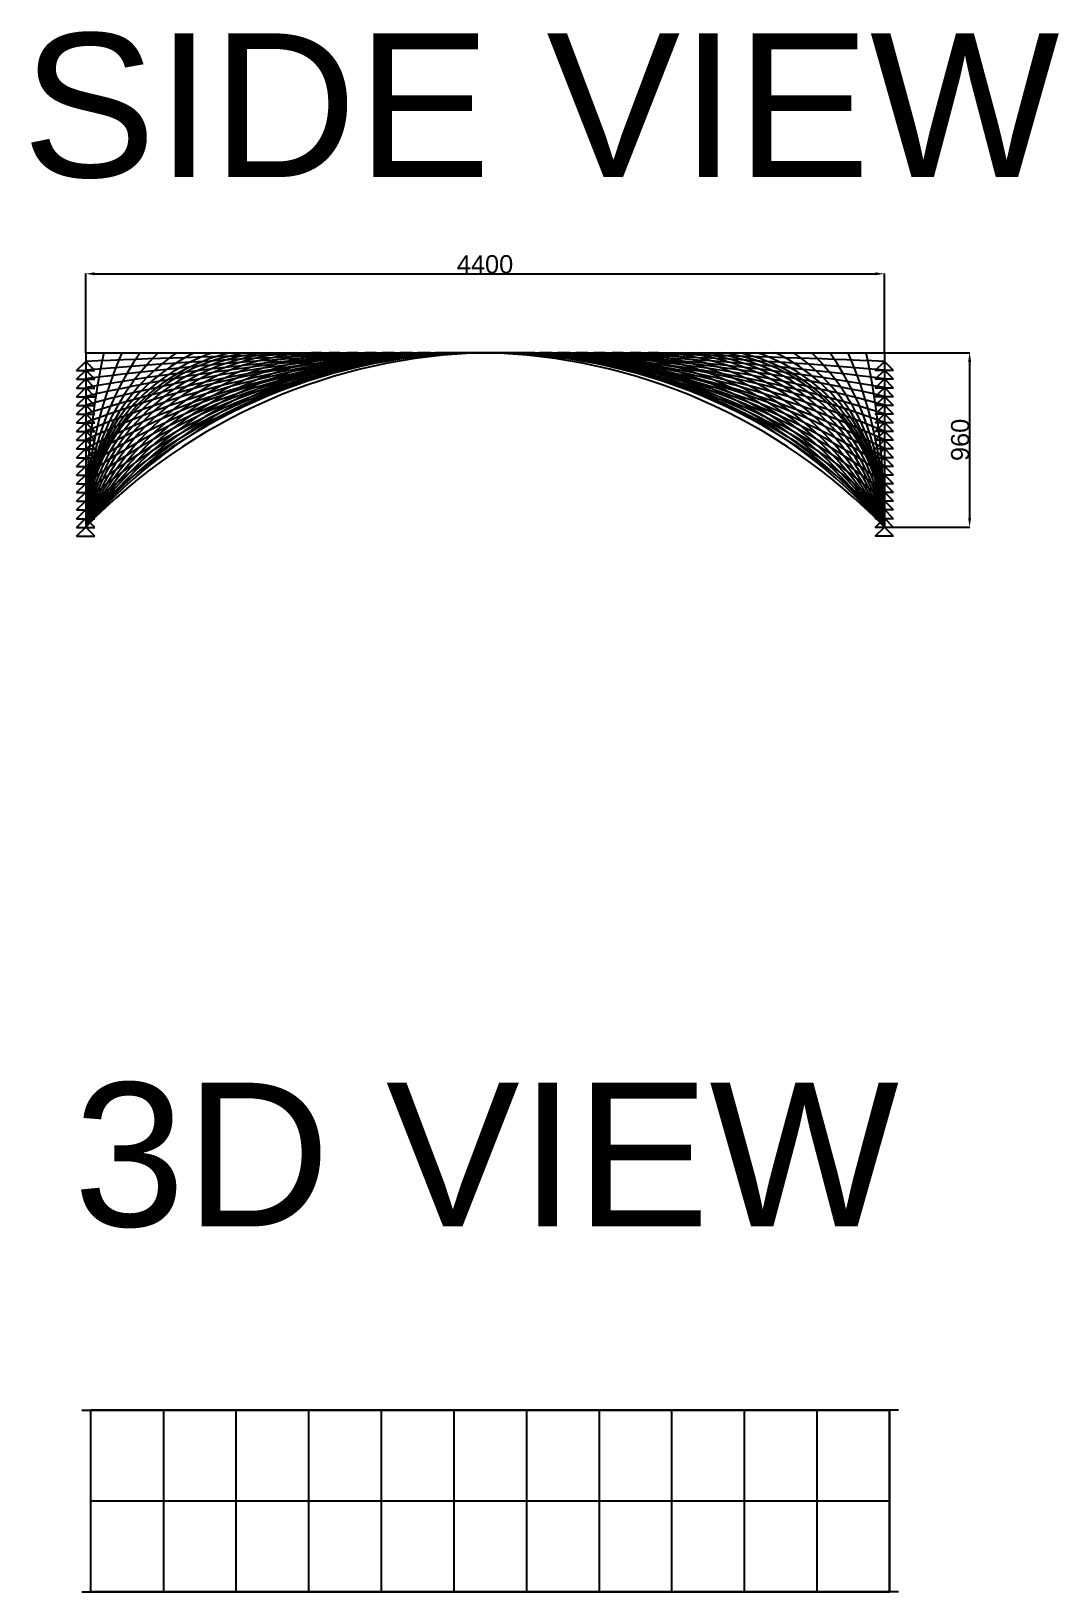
# Model space of a CAD drawing. Header units: metres. Extents: x 8981 to 24885, y 4920 to 21627.
# Drawn here: x 18880 to 24541, y 4920 to 13519 of the extents above; entities that cross this region are included whole.
import ezdxf

# ---------------------------------------------------------------- set-up
doc = ezdxf.new("R2010")
doc.units = ezdxf.units.M
doc.layers.add('deck', color=1, linetype='Continuous')
doc.layers.add('dimensions', color=46, linetype='Continuous')
doc.styles.get("Standard").update_dxf_attribs({"font": 'arial.ttf'})
doc.dimstyles.new('ISO-25', dxfattribs={"dimtxt": 100, "dimasz": 50, "dimexe": 1.25, "dimexo": 0.625, "dimtad": 1, "dimtxsty": 'Standard', "dimcen": 2.5, "dimadec": 0, "dimazin": 0, "dimtfac": 1, "dimtmove": 0, "dimatfit": 3, "dimfxl": 1, "dimarcsym": 0})

# ---------------------------------------------------------------- blocks, each defined once
blk = doc.blocks.new('*D7')
at = {"layer": 'Defpoints', "color": 0, "transparency": 16777216}
for p in [(23580.4, 12182.3), (19180.4, 11746.9), (23580.4, 11746.9)]:
    blk.add_point(p, dxfattribs=at)
at = {"layer": 'dimensions', "color": 0, "lineweight": -2, "transparency": 16777216}
for p, q in [((19180.4, 11747.5), (19180.4, 12183.6)), ((19230.4, 12182.3), (23530.4, 12182.3)), ((23580.4, 11747.5), (23580.4, 12183.6))]:
    blk.add_line(p, q, dxfattribs=at)
at = {"layer": 'dimensions', "color": 0, "transparency": 16777216}
for points in [[(19230.4, 12190.7), (19230.4, 12174), (19180.4, 12182.3)], [(23530.4, 12190.7), (23530.4, 12174), (23580.4, 12182.3)]]:
    blk.add_solid(points, dxfattribs=at)
at = {"layer": 'dimensions', "color": 0, "transparency": 16777216, "insert": (21380.4, 12234), "char_height": 100, "attachment_point": 5}
blk.add_mtext('4400', dxfattribs=at)
blk = doc.blocks.new('*D8')
at = {"layer": 'Defpoints', "color": 0, "transparency": 16777216}
for p in [(23580.4, 11746.9), (23580.4, 10786.9), (24050.1, 10786.9)]:
    blk.add_point(p, dxfattribs=at)
at = {"layer": 'dimensions', "color": 0, "lineweight": -2, "transparency": 16777216}
for p, q in [((23581, 11746.9), (24051.4, 11746.9)), ((24050.1, 11696.9), (24050.1, 10836.9)), ((23581, 10786.9), (24051.4, 10786.9))]:
    blk.add_line(p, q, dxfattribs=at)
at = {"layer": 'dimensions', "color": 0, "transparency": 16777216}
for points in [[(24041.8, 11696.9), (24058.5, 11696.9), (24050.1, 11746.9)], [(24041.8, 10836.9), (24058.5, 10836.9), (24050.1, 10786.9)]]:
    blk.add_solid(points, dxfattribs=at)
at = {"layer": 'dimensions', "color": 0, "transparency": 16777216, "insert": (23998.5, 11266.9), "char_height": 100, "attachment_point": 5, "rotation": 90}
blk.add_mtext('960', dxfattribs=at)

msp = doc.modelspace()

# ---------------------------------------------------------------- linework, layer by layer
for p, q in [((19130.381, 11648.898), (19180.381, 11698.898)), ((19180.381, 11746.898), (19180.381, 10786.898)), ((19230.381, 11648.898), (19180.381, 11698.898)), ((23530.381, 11648.898), (23580.381, 11698.898)), ((23580.381, 11746.898), (23580.381, 10786.898)), ((23580.381, 11746.898), (23580.381, 10786.898)), ((23630.381, 11648.898), (23580.381, 11698.898)), ((19130.381, 11600.898), (19180.381, 11650.898)), ((19130.381, 11648.898), (19230.381, 11648.898)), ((19230.381, 11600.898), (19180.381, 11650.898)), ((23530.381, 11600.898), (23580.381, 11650.898)), ((23630.381, 11648.898), (23530.381, 11648.898)), ((23630.381, 11600.898), (23580.381, 11650.898)), ((19130.381, 11552.898), (19180.381, 11602.898)), ((19130.381, 11600.898), (19230.381, 11600.898)), ((19130.381, 11504.898), (19180.381, 11554.898)), ((19130.381, 11552.898), (19230.381, 11552.898)), ((19230.381, 11552.898), (19180.381, 11602.898)), ((19230.381, 11504.898), (19180.381, 11554.898)), ((23530.381, 11552.898), (23580.381, 11602.898)), ((23630.381, 11600.898), (23530.381, 11600.898)), ((23530.381, 11504.898), (23580.381, 11554.898)), ((23630.381, 11552.898), (23530.381, 11552.898)), ((23630.381, 11552.898), (23580.381, 11602.898)), ((23630.381, 11504.898), (23580.381, 11554.898)), ((19130.381, 11456.898), (19180.381, 11506.898)), ((19130.381, 11456.898), (19180.381, 11506.898)), ((19130.381, 11504.898), (19230.381, 11504.898)), ((19130.381, 11408.898), (19180.381, 11458.898)), ((19130.381, 11456.898), (19230.381, 11456.898)), ((19130.381, 11456.898), (19230.381, 11456.898)), ((19230.381, 11456.898), (19180.381, 11506.898)), ((19230.381, 11456.898), (19180.381, 11506.898)), ((19230.381, 11408.898), (19180.381, 11458.898)), ((23530.381, 11456.898), (23580.381, 11506.898)), ((23530.381, 11456.898), (23580.381, 11506.898)), ((23630.381, 11504.898), (23530.381, 11504.898)), ((23530.381, 11408.898), (23580.381, 11458.898)), ((23630.381, 11456.898), (23530.381, 11456.898)), ((23630.381, 11456.898), (23530.381, 11456.898)), ((23630.381, 11456.898), (23580.381, 11506.898)), ((23630.381, 11456.898), (23580.381, 11506.898)), ((23630.381, 11408.898), (23580.381, 11458.898)), ((19130.381, 11360.898), (19180.381, 11410.898)), ((19130.381, 11408.898), (19230.381, 11408.898)), ((19130.381, 11312.898), (19180.381, 11362.898)), ((19130.381, 11360.898), (19230.381, 11360.898)), ((19230.381, 11360.898), (19180.381, 11410.898)), ((19230.381, 11312.898), (19180.381, 11362.898)), ((23530.381, 11360.898), (23580.381, 11410.898)), ((23630.381, 11408.898), (23530.381, 11408.898)), ((23530.381, 11312.898), (23580.381, 11362.898)), ((23630.381, 11360.898), (23530.381, 11360.898)), ((23630.381, 11360.898), (23580.381, 11410.898)), ((23630.381, 11312.898), (23580.381, 11362.898)), ((19130.381, 11264.898), (19180.381, 11314.898)), ((19130.381, 11312.898), (19230.381, 11312.898)), ((19130.381, 11216.898), (19180.381, 11266.898)), ((19130.381, 11216.898), (19180.381, 11266.898)), ((19130.381, 11264.898), (19230.381, 11264.898)), ((19230.381, 11264.898), (19180.381, 11314.898)), ((19230.381, 11216.898), (19180.381, 11266.898)), ((19230.381, 11216.898), (19180.381, 11266.898)), ((23530.381, 11264.898), (23580.381, 11314.898)), ((23630.381, 11312.898), (23530.381, 11312.898)), ((23530.381, 11216.898), (23580.381, 11266.898)), ((23530.381, 11216.898), (23580.381, 11266.898)), ((23630.381, 11264.898), (23530.381, 11264.898)), ((23630.381, 11264.898), (23580.381, 11314.898)), ((23630.381, 11216.898), (23580.381, 11266.898)), ((23630.381, 11216.898), (23580.381, 11266.898)), ((19130.381, 11168.898), (19180.381, 11218.898)), ((19130.381, 11216.898), (19230.381, 11216.898)), ((19130.381, 11216.898), (19230.381, 11216.898)), ((19230.381, 11168.898), (19180.381, 11218.898)), ((23530.381, 11168.898), (23580.381, 11218.898)), ((23630.381, 11216.898), (23530.381, 11216.898)), ((23630.381, 11216.898), (23530.381, 11216.898)), ((23630.381, 11168.898), (23580.381, 11218.898)), ((19130.381, 11120.898), (19180.381, 11170.898)), ((19130.381, 11168.898), (19230.381, 11168.898)), ((19130.381, 11072.898), (19180.381, 11122.898)), ((19130.381, 11120.898), (19230.381, 11120.898)), ((19230.381, 11120.898), (19180.381, 11170.898)), ((19230.381, 11072.898), (19180.381, 11122.898)), ((23530.381, 11120.898), (23580.381, 11170.898)), ((23630.381, 11168.898), (23530.381, 11168.898)), ((23530.381, 11072.898), (23580.381, 11122.898)), ((23630.381, 11120.898), (23530.381, 11120.898)), ((23630.381, 11120.898), (23580.381, 11170.898)), ((23630.381, 11072.898), (23580.381, 11122.898)), ((19130.381, 11024.898), (19180.381, 11074.898)), ((19130.381, 11072.898), (19230.381, 11072.898)), ((19130.381, 10976.898), (19180.381, 11026.898)), ((19130.381, 10976.898), (19180.381, 11026.898)), ((19130.381, 11024.898), (19230.381, 11024.898)), ((19230.381, 11024.898), (19180.381, 11074.898)), ((19230.381, 10976.898), (19180.381, 11026.898)), ((19230.381, 10976.898), (19180.381, 11026.898)), ((23530.381, 11024.898), (23580.381, 11074.898)), ((23630.381, 11072.898), (23530.381, 11072.898)), ((23530.381, 10976.898), (23580.381, 11026.898)), ((23530.381, 10976.898), (23580.381, 11026.898)), ((23630.381, 11024.898), (23530.381, 11024.898)), ((23630.381, 11024.898), (23580.381, 11074.898)), ((23630.381, 10976.898), (23580.381, 11026.898)), ((23630.381, 10976.898), (23580.381, 11026.898)), ((19130.381, 10928.898), (19180.381, 10978.898)), ((19130.381, 10976.898), (19230.381, 10976.898)), ((19130.381, 10976.898), (19230.381, 10976.898)), ((19130.381, 10880.898), (19180.381, 10930.898)), ((19130.381, 10928.898), (19230.381, 10928.898)), ((19230.381, 10928.898), (19180.381, 10978.898)), ((19230.381, 10880.898), (19180.381, 10930.898)), ((23530.381, 10928.898), (23580.381, 10978.898)), ((23630.381, 10976.898), (23530.381, 10976.898)), ((23630.381, 10976.898), (23530.381, 10976.898)), ((23530.381, 10880.898), (23580.381, 10930.898)), ((23630.381, 10928.898), (23530.381, 10928.898)), ((23630.381, 10928.898), (23580.381, 10978.898)), ((23630.381, 10880.898), (23580.381, 10930.898)), ((19130.381, 10832.898), (19180.381, 10882.898)), ((19130.381, 10880.898), (19230.381, 10880.898)), ((19130.381, 10784.898), (19180.381, 10834.898)), ((19230.381, 10832.898), (19180.381, 10882.898)), ((19230.381, 10784.898), (19180.381, 10834.898)), ((23530.381, 10832.898), (23580.381, 10882.898)), ((23630.381, 10880.898), (23530.381, 10880.898)), ((23530.381, 10784.898), (23580.381, 10834.898)), ((23630.381, 10832.898), (23580.381, 10882.898)), ((23630.381, 10784.898), (23580.381, 10834.898)), ((19130.381, 10832.898), (19230.381, 10832.898)), ((19130.381, 10736.898), (19180.381, 10786.898)), ((19130.381, 10784.898), (19230.381, 10784.898)), ((19230.381, 10736.898), (19180.381, 10786.898)), ((23630.381, 10832.898), (23530.381, 10832.898)), ((23530.381, 10736.898), (23580.381, 10786.898)), ((23630.381, 10784.898), (23530.381, 10784.898)), ((23630.381, 10736.898), (23580.381, 10786.898)), ((19130.381, 10736.898), (19230.381, 10736.898)), ((23630.381, 10736.898), (23530.381, 10736.898)), ((23608.462, 4920.455, 1010), (23608.462, 5920.455, 1010))]:
    msp.add_line(p, q)
at = {"extrusion": (0, -1, -2.22045e-16)}
for p, q in [((19158.462, 5920.455), (19258.462, 5920.455)), ((19158.462, 5920.455), (19208.462, 5920.455, 50)), ((19158.462, 5920.455, 48), (19258.462, 5920.455, 48)), ((19158.462, 5920.455, 48), (19208.462, 5920.455, 98)), ((19158.462, 5920.455, 96), (19258.462, 5920.455, 96)), ((19158.462, 5920.455, 96), (19208.462, 5920.455, 146)), ((19158.462, 5920.455, 144), (19258.462, 5920.455, 144)), ((19158.462, 5920.455, 144), (19208.462, 5920.455, 194)), ((19158.462, 5920.455, 192), (19258.462, 5920.455, 192)), ((19158.462, 5920.455, 192), (19208.462, 5920.455, 242)), ((19158.462, 5920.455, 240), (19258.462, 5920.455, 240)), ((19158.462, 5920.455, 240), (19208.462, 5920.455, 290)), ((19158.462, 5920.455, 240), (19258.462, 5920.455, 240)), ((19158.462, 5920.455, 240), (19208.462, 5920.455, 290)), ((19158.462, 5920.455, 288), (19258.462, 5920.455, 288)), ((19158.462, 5920.455, 288), (19208.462, 5920.455, 338)), ((19158.462, 5920.455, 336), (19258.462, 5920.455, 336)), ((19158.462, 5920.455, 336), (19208.462, 5920.455, 386)), ((19158.462, 5920.455, 384), (19258.462, 5920.455, 384)), ((19158.462, 5920.455, 384), (19208.462, 5920.455, 434)), ((19158.462, 5920.455, 432), (19258.462, 5920.455, 432)), ((19158.462, 5920.455, 432), (19208.462, 5920.455, 482)), ((19158.462, 5920.455, 480), (19258.462, 5920.455, 480)), ((19158.462, 5920.455, 480), (19208.462, 5920.455, 530)), ((19158.462, 5920.455, 480), (19258.462, 5920.455, 480)), ((19158.462, 5920.455, 480), (19208.462, 5920.455, 530)), ((19158.462, 5920.455, 528), (19258.462, 5920.455, 528)), ((19158.462, 5920.455, 528), (19208.462, 5920.455, 578)), ((19158.462, 5920.455, 576), (19258.462, 5920.455, 576)), ((19158.462, 5920.455, 576), (19208.462, 5920.455, 626)), ((19158.462, 5920.455, 624), (19258.462, 5920.455, 624)), ((19158.462, 5920.455, 624), (19208.462, 5920.455, 674)), ((19158.462, 5920.455, 672), (19258.462, 5920.455, 672)), ((19158.462, 5920.455, 672), (19208.462, 5920.455, 722)), ((19158.462, 5920.455, 720), (19258.462, 5920.455, 720)), ((19158.462, 5920.455, 720), (19208.462, 5920.455, 770)), ((19158.462, 5920.455, 720), (19258.462, 5920.455, 720)), ((19158.462, 5920.455, 720), (19208.462, 5920.455, 770)), ((19158.462, 5920.455, 768), (19258.462, 5920.455, 768)), ((19158.462, 5920.455, 768), (19208.462, 5920.455, 818)), ((19158.462, 5920.455, 816), (19258.462, 5920.455, 816)), ((19158.462, 5920.455, 816), (19208.462, 5920.455, 866)), ((19158.462, 5920.455, 864), (19258.462, 5920.455, 864)), ((19158.462, 5920.455, 864), (19208.462, 5920.455, 914)), ((19158.462, 5920.455, 912), (19258.462, 5920.455, 912)), ((19158.462, 5920.455, 912), (19208.462, 5920.455, 962)), ((19208.462, 5920.455, 1010), (19208.462, 5920.455, 50)), ((19258.462, 5920.455), (19208.462, 5920.455, 50)), ((19258.462, 5920.455, 48), (19208.462, 5920.455, 98)), ((19258.462, 5920.455, 96), (19208.462, 5920.455, 146)), ((19258.462, 5920.455, 144), (19208.462, 5920.455, 194)), ((19258.462, 5920.455, 192), (19208.462, 5920.455, 242)), ((19258.462, 5920.455, 240), (19208.462, 5920.455, 290)), ((19258.462, 5920.455, 240), (19208.462, 5920.455, 290)), ((19258.462, 5920.455, 288), (19208.462, 5920.455, 338)), ((19258.462, 5920.455, 336), (19208.462, 5920.455, 386)), ((19258.462, 5920.455, 384), (19208.462, 5920.455, 434)), ((19258.462, 5920.455, 432), (19208.462, 5920.455, 482)), ((19258.462, 5920.455, 480), (19208.462, 5920.455, 530)), ((19258.462, 5920.455, 480), (19208.462, 5920.455, 530)), ((19258.462, 5920.455, 528), (19208.462, 5920.455, 578)), ((19258.462, 5920.455, 576), (19208.462, 5920.455, 626)), ((19258.462, 5920.455, 624), (19208.462, 5920.455, 674)), ((19258.462, 5920.455, 672), (19208.462, 5920.455, 722)), ((19258.462, 5920.455, 720), (19208.462, 5920.455, 770)), ((19258.462, 5920.455, 720), (19208.462, 5920.455, 770)), ((19258.462, 5920.455, 768), (19208.462, 5920.455, 818)), ((19258.462, 5920.455, 816), (19208.462, 5920.455, 866)), ((19258.462, 5920.455, 864), (19208.462, 5920.455, 914)), ((19258.462, 5920.455, 912), (19208.462, 5920.455, 962)), ((23658.462, 5920.455), (23558.462, 5920.455)), ((23558.462, 5920.455), (23608.462, 5920.455, 50)), ((23658.462, 5920.455, 48), (23558.462, 5920.455, 48)), ((23558.462, 5920.455, 48), (23608.462, 5920.455, 98)), ((23658.462, 5920.455, 96), (23558.462, 5920.455, 96)), ((23558.462, 5920.455, 96), (23608.462, 5920.455, 146)), ((23658.462, 5920.455, 144), (23558.462, 5920.455, 144)), ((23558.462, 5920.455, 144), (23608.462, 5920.455, 194)), ((23658.462, 5920.455, 192), (23558.462, 5920.455, 192)), ((23558.462, 5920.455, 192), (23608.462, 5920.455, 242)), ((23658.462, 5920.455, 240), (23558.462, 5920.455, 240)), ((23558.462, 5920.455, 240), (23608.462, 5920.455, 290)), ((23658.462, 5920.455, 240), (23558.462, 5920.455, 240)), ((23558.462, 5920.455, 240), (23608.462, 5920.455, 290)), ((23658.462, 5920.455, 288), (23558.462, 5920.455, 288)), ((23558.462, 5920.455, 288), (23608.462, 5920.455, 338)), ((23658.462, 5920.455, 336), (23558.462, 5920.455, 336)), ((23558.462, 5920.455, 336), (23608.462, 5920.455, 386)), ((23658.462, 5920.455, 384), (23558.462, 5920.455, 384)), ((23558.462, 5920.455, 384), (23608.462, 5920.455, 434)), ((23658.462, 5920.455, 432), (23558.462, 5920.455, 432)), ((23558.462, 5920.455, 432), (23608.462, 5920.455, 482)), ((23658.462, 5920.455, 480), (23558.462, 5920.455, 480)), ((23558.462, 5920.455, 480), (23608.462, 5920.455, 530)), ((23658.462, 5920.455, 480), (23558.462, 5920.455, 480)), ((23558.462, 5920.455, 480), (23608.462, 5920.455, 530)), ((23658.462, 5920.455, 528), (23558.462, 5920.455, 528)), ((23558.462, 5920.455, 528), (23608.462, 5920.455, 578)), ((23658.462, 5920.455, 576), (23558.462, 5920.455, 576)), ((23558.462, 5920.455, 576), (23608.462, 5920.455, 626)), ((23658.462, 5920.455, 624), (23558.462, 5920.455, 624)), ((23558.462, 5920.455, 624), (23608.462, 5920.455, 674)), ((23658.462, 5920.455, 672), (23558.462, 5920.455, 672)), ((23558.462, 5920.455, 672), (23608.462, 5920.455, 722)), ((23658.462, 5920.455, 720), (23558.462, 5920.455, 720)), ((23558.462, 5920.455, 720), (23608.462, 5920.455, 770)), ((23658.462, 5920.455, 720), (23558.462, 5920.455, 720)), ((23558.462, 5920.455, 720), (23608.462, 5920.455, 770)), ((23658.462, 5920.455, 768), (23558.462, 5920.455, 768)), ((23558.462, 5920.455, 768), (23608.462, 5920.455, 818)), ((23658.462, 5920.455, 816), (23558.462, 5920.455, 816)), ((23558.462, 5920.455, 816), (23608.462, 5920.455, 866)), ((23658.462, 5920.455, 864), (23558.462, 5920.455, 864)), ((23558.462, 5920.455, 864), (23608.462, 5920.455, 914)), ((23658.462, 5920.455, 912), (23558.462, 5920.455, 912)), ((23558.462, 5920.455, 912), (23608.462, 5920.455, 962)), ((23608.462, 5920.455, 1010), (23608.462, 5920.455, 50)), ((23608.462, 5920.455, 1010), (23608.462, 5920.455, 50)), ((23658.462, 5920.455), (23608.462, 5920.455, 50)), ((23658.462, 5920.455, 48), (23608.462, 5920.455, 98)), ((23658.462, 5920.455, 96), (23608.462, 5920.455, 146)), ((23658.462, 5920.455, 144), (23608.462, 5920.455, 194)), ((23658.462, 5920.455, 192), (23608.462, 5920.455, 242)), ((23658.462, 5920.455, 240), (23608.462, 5920.455, 290)), ((23658.462, 5920.455, 240), (23608.462, 5920.455, 290)), ((23658.462, 5920.455, 288), (23608.462, 5920.455, 338)), ((23658.462, 5920.455, 336), (23608.462, 5920.455, 386)), ((23658.462, 5920.455, 384), (23608.462, 5920.455, 434)), ((23658.462, 5920.455, 432), (23608.462, 5920.455, 482)), ((23658.462, 5920.455, 480), (23608.462, 5920.455, 530)), ((23658.462, 5920.455, 480), (23608.462, 5920.455, 530)), ((23658.462, 5920.455, 528), (23608.462, 5920.455, 578)), ((23658.462, 5920.455, 576), (23608.462, 5920.455, 626)), ((23658.462, 5920.455, 624), (23608.462, 5920.455, 674)), ((23658.462, 5920.455, 672), (23608.462, 5920.455, 722)), ((23658.462, 5920.455, 720), (23608.462, 5920.455, 770)), ((23658.462, 5920.455, 720), (23608.462, 5920.455, 770)), ((23658.462, 5920.455, 768), (23608.462, 5920.455, 818)), ((23658.462, 5920.455, 816), (23608.462, 5920.455, 866)), ((23658.462, 5920.455, 864), (23608.462, 5920.455, 914)), ((23658.462, 5920.455, 912), (23608.462, 5920.455, 962)), ((19158.462, 4920.455), (19258.462, 4920.455)), ((19158.462, 4920.455), (19208.462, 4920.455, 50)), ((19158.462, 4920.455, 48), (19258.462, 4920.455, 48)), ((19158.462, 4920.455, 48), (19208.462, 4920.455, 98)), ((19158.462, 4920.455, 96), (19258.462, 4920.455, 96)), ((19158.462, 4920.455, 96), (19208.462, 4920.455, 146)), ((19158.462, 4920.455, 144), (19258.462, 4920.455, 144)), ((19158.462, 4920.455, 144), (19208.462, 4920.455, 194)), ((19158.462, 4920.455, 192), (19258.462, 4920.455, 192)), ((19158.462, 4920.455, 192), (19208.462, 4920.455, 242)), ((19158.462, 4920.455, 240), (19258.462, 4920.455, 240)), ((19158.462, 4920.455, 240), (19208.462, 4920.455, 290)), ((19158.462, 4920.455, 240), (19258.462, 4920.455, 240)), ((19158.462, 4920.455, 240), (19208.462, 4920.455, 290)), ((19158.462, 4920.455, 288), (19258.462, 4920.455, 288)), ((19158.462, 4920.455, 288), (19208.462, 4920.455, 338)), ((19158.462, 4920.455, 336), (19258.462, 4920.455, 336)), ((19158.462, 4920.455, 336), (19208.462, 4920.455, 386)), ((19158.462, 4920.455, 384), (19258.462, 4920.455, 384)), ((19158.462, 4920.455, 384), (19208.462, 4920.455, 434)), ((19158.462, 4920.455, 432), (19258.462, 4920.455, 432)), ((19158.462, 4920.455, 432), (19208.462, 4920.455, 482)), ((19158.462, 4920.455, 480), (19258.462, 4920.455, 480)), ((19158.462, 4920.455, 480), (19208.462, 4920.455, 530)), ((19158.462, 4920.455, 480), (19258.462, 4920.455, 480)), ((19158.462, 4920.455, 480), (19208.462, 4920.455, 530)), ((19158.462, 4920.455, 528), (19258.462, 4920.455, 528)), ((19158.462, 4920.455, 528), (19208.462, 4920.455, 578)), ((19158.462, 4920.455, 576), (19258.462, 4920.455, 576)), ((19158.462, 4920.455, 576), (19208.462, 4920.455, 626)), ((19158.462, 4920.455, 624), (19258.462, 4920.455, 624)), ((19158.462, 4920.455, 624), (19208.462, 4920.455, 674)), ((19158.462, 4920.455, 672), (19258.462, 4920.455, 672)), ((19158.462, 4920.455, 672), (19208.462, 4920.455, 722)), ((19158.462, 4920.455, 720), (19258.462, 4920.455, 720)), ((19158.462, 4920.455, 720), (19208.462, 4920.455, 770)), ((19158.462, 4920.455, 720), (19258.462, 4920.455, 720)), ((19158.462, 4920.455, 720), (19208.462, 4920.455, 770)), ((19158.462, 4920.455, 768), (19258.462, 4920.455, 768)), ((19158.462, 4920.455, 768), (19208.462, 4920.455, 818)), ((19158.462, 4920.455, 816), (19258.462, 4920.455, 816)), ((19158.462, 4920.455, 816), (19208.462, 4920.455, 866)), ((19158.462, 4920.455, 864), (19258.462, 4920.455, 864)), ((19158.462, 4920.455, 864), (19208.462, 4920.455, 914)), ((19158.462, 4920.455, 912), (19258.462, 4920.455, 912)), ((19158.462, 4920.455, 912), (19208.462, 4920.455, 962)), ((19208.462, 4920.455, 1010), (19208.462, 4920.455, 50)), ((19258.462, 4920.455), (19208.462, 4920.455, 50)), ((19258.462, 4920.455, 48), (19208.462, 4920.455, 98)), ((19258.462, 4920.455, 96), (19208.462, 4920.455, 146)), ((19258.462, 4920.455, 144), (19208.462, 4920.455, 194)), ((19258.462, 4920.455, 192), (19208.462, 4920.455, 242)), ((19258.462, 4920.455, 240), (19208.462, 4920.455, 290)), ((19258.462, 4920.455, 240), (19208.462, 4920.455, 290)), ((19258.462, 4920.455, 288), (19208.462, 4920.455, 338)), ((19258.462, 4920.455, 336), (19208.462, 4920.455, 386)), ((19258.462, 4920.455, 384), (19208.462, 4920.455, 434)), ((19258.462, 4920.455, 432), (19208.462, 4920.455, 482)), ((19258.462, 4920.455, 480), (19208.462, 4920.455, 530)), ((19258.462, 4920.455, 480), (19208.462, 4920.455, 530)), ((19258.462, 4920.455, 528), (19208.462, 4920.455, 578)), ((19258.462, 4920.455, 576), (19208.462, 4920.455, 626)), ((19258.462, 4920.455, 624), (19208.462, 4920.455, 674)), ((19258.462, 4920.455, 672), (19208.462, 4920.455, 722)), ((19258.462, 4920.455, 720), (19208.462, 4920.455, 770)), ((19258.462, 4920.455, 720), (19208.462, 4920.455, 770)), ((19258.462, 4920.455, 768), (19208.462, 4920.455, 818)), ((19258.462, 4920.455, 816), (19208.462, 4920.455, 866)), ((19258.462, 4920.455, 864), (19208.462, 4920.455, 914)), ((19258.462, 4920.455, 912), (19208.462, 4920.455, 962)), ((23658.462, 4920.455), (23558.462, 4920.455)), ((23558.462, 4920.455), (23608.462, 4920.455, 50)), ((23658.462, 4920.455, 48), (23558.462, 4920.455, 48)), ((23558.462, 4920.455, 48), (23608.462, 4920.455, 98)), ((23658.462, 4920.455, 96), (23558.462, 4920.455, 96)), ((23558.462, 4920.455, 96), (23608.462, 4920.455, 146)), ((23658.462, 4920.455, 144), (23558.462, 4920.455, 144)), ((23558.462, 4920.455, 144), (23608.462, 4920.455, 194)), ((23658.462, 4920.455, 192), (23558.462, 4920.455, 192)), ((23558.462, 4920.455, 192), (23608.462, 4920.455, 242)), ((23658.462, 4920.455, 240), (23558.462, 4920.455, 240)), ((23558.462, 4920.455, 240), (23608.462, 4920.455, 290)), ((23658.462, 4920.455, 240), (23558.462, 4920.455, 240)), ((23558.462, 4920.455, 240), (23608.462, 4920.455, 290)), ((23658.462, 4920.455, 288), (23558.462, 4920.455, 288)), ((23558.462, 4920.455, 288), (23608.462, 4920.455, 338)), ((23658.462, 4920.455, 336), (23558.462, 4920.455, 336)), ((23558.462, 4920.455, 336), (23608.462, 4920.455, 386)), ((23658.462, 4920.455, 384), (23558.462, 4920.455, 384)), ((23558.462, 4920.455, 384), (23608.462, 4920.455, 434)), ((23658.462, 4920.455, 432), (23558.462, 4920.455, 432)), ((23558.462, 4920.455, 432), (23608.462, 4920.455, 482)), ((23658.462, 4920.455, 480), (23558.462, 4920.455, 480)), ((23558.462, 4920.455, 480), (23608.462, 4920.455, 530)), ((23658.462, 4920.455, 480), (23558.462, 4920.455, 480)), ((23558.462, 4920.455, 480), (23608.462, 4920.455, 530)), ((23658.462, 4920.455, 528), (23558.462, 4920.455, 528)), ((23558.462, 4920.455, 528), (23608.462, 4920.455, 578)), ((23658.462, 4920.455, 576), (23558.462, 4920.455, 576)), ((23558.462, 4920.455, 576), (23608.462, 4920.455, 626)), ((23658.462, 4920.455, 624), (23558.462, 4920.455, 624)), ((23558.462, 4920.455, 624), (23608.462, 4920.455, 674)), ((23658.462, 4920.455, 672), (23558.462, 4920.455, 672)), ((23558.462, 4920.455, 672), (23608.462, 4920.455, 722)), ((23658.462, 4920.455, 720), (23558.462, 4920.455, 720)), ((23558.462, 4920.455, 720), (23608.462, 4920.455, 770)), ((23658.462, 4920.455, 720), (23558.462, 4920.455, 720)), ((23558.462, 4920.455, 720), (23608.462, 4920.455, 770)), ((23658.462, 4920.455, 768), (23558.462, 4920.455, 768)), ((23558.462, 4920.455, 768), (23608.462, 4920.455, 818)), ((23658.462, 4920.455, 816), (23558.462, 4920.455, 816)), ((23558.462, 4920.455, 816), (23608.462, 4920.455, 866)), ((23658.462, 4920.455, 864), (23558.462, 4920.455, 864)), ((23558.462, 4920.455, 864), (23608.462, 4920.455, 914)), ((23658.462, 4920.455, 912), (23558.462, 4920.455, 912)), ((23558.462, 4920.455, 912), (23608.462, 4920.455, 962)), ((23608.462, 4920.455, 1010), (23608.462, 4920.455, 50)), ((23608.462, 4920.455, 1010), (23608.462, 4920.455, 50)), ((23658.462, 4920.455), (23608.462, 4920.455, 50)), ((23658.462, 4920.455, 48), (23608.462, 4920.455, 98)), ((23658.462, 4920.455, 96), (23608.462, 4920.455, 146)), ((23658.462, 4920.455, 144), (23608.462, 4920.455, 194)), ((23658.462, 4920.455, 192), (23608.462, 4920.455, 242)), ((23658.462, 4920.455, 240), (23608.462, 4920.455, 290)), ((23658.462, 4920.455, 240), (23608.462, 4920.455, 290)), ((23658.462, 4920.455, 288), (23608.462, 4920.455, 338)), ((23658.462, 4920.455, 336), (23608.462, 4920.455, 386)), ((23658.462, 4920.455, 384), (23608.462, 4920.455, 434)), ((23658.462, 4920.455, 432), (23608.462, 4920.455, 482)), ((23658.462, 4920.455, 480), (23608.462, 4920.455, 530)), ((23658.462, 4920.455, 480), (23608.462, 4920.455, 530)), ((23658.462, 4920.455, 528), (23608.462, 4920.455, 578)), ((23658.462, 4920.455, 576), (23608.462, 4920.455, 626)), ((23658.462, 4920.455, 624), (23608.462, 4920.455, 674)), ((23658.462, 4920.455, 672), (23608.462, 4920.455, 722)), ((23658.462, 4920.455, 720), (23608.462, 4920.455, 770)), ((23658.462, 4920.455, 720), (23608.462, 4920.455, 770)), ((23658.462, 4920.455, 768), (23608.462, 4920.455, 818)), ((23658.462, 4920.455, 816), (23608.462, 4920.455, 866)), ((23658.462, 4920.455, 864), (23608.462, 4920.455, 914)), ((23658.462, 4920.455, 912), (23608.462, 4920.455, 962))]:
    msp.add_line(p, q, dxfattribs=at)
at = {"color": 3}
msp.add_line((23608.462, 5420.455, 1010), (19208.462, 5420.455, 1010), dxfattribs=at)
at = {"color": 3, "elevation": 1010}
for points in [[(19608.462, 5920.455), (19608.462, 4920.455)], [(20008.462, 5920.455), (20008.462, 4920.455)], [(20408.462, 5920.455), (20408.462, 4920.455)], [(20808.462, 5920.455), (20808.462, 4920.455)], [(21208.462, 5920.455), (21208.462, 4920.455)], [(21608.462, 5920.455), (21608.462, 4920.455)], [(22008.462, 5920.455), (22008.462, 4920.455)], [(22408.462, 5920.455), (22408.462, 4920.455)], [(22808.462, 5920.455), (22808.462, 4920.455)], [(23208.462, 5920.455), (23208.462, 4920.455)]]:
    msp.add_lwpolyline(points, dxfattribs=at)
for centre, radius, start, end in [((20240.816, 10791.626), 1060.445, 115.7337665, 180.2554671), ((20342.94, 10791.607), 1162.568, 124.7439187, 180.232076), ((20521.177, 10791.566), 1340.805, 134.5607879, 180.1994822), ((20851.744, 10791.472), 1671.369, 145.1351496, 180.1568012), ((21562.077, 10791.545), 2381.701, 156.3516393, 180.1117828), ((23792.523, 10791.675), 4612.144, 168.0469315, 180.0593423), ((21315.225, 5626.104), 6121.141, 89.3901095, 110.4118383), ((21336.729, 7424.234), 4322.884, 89.4214292, 119.9220724), ((21335.877, 3540), 8207.016, 89.6928815, 105.2268096), ((21344.412, 6112.221), 5634.792, 89.634259, 112.5846574), ((21335.098, 1958.659), 9788.344, 89.7349366, 102.7167215), ((21355.001, 8103.338), 3643.648, 89.6008941, 126.6428264), ((21355.078, 7892.544), 3854.437, 89.623874, 124.3471858), ((21355, 7646.178), 4100.799, 89.6453761, 122.0251536), ((21354.07, 6585.824), 5161.141, 89.707909, 114.9081226), ((21365.057, 4476.855), 7270.059, 89.8792279, 107.4878258), ((20576.001, 10252.453), 1494.452, 89.8320619, 159.0459163), ((21366.745, -4922.324), 16669.228, 89.9531288, 97.5367256), ((21375.004, 8387.709), 3359.194, 89.9082874, 130.7922628), ((21374.993, 8650.388), 3096.515, 89.9002971, 135.1321615), ((20776.352, 9940.28), 1806.622, 89.8722144, 152.0552987), ((20476.94, 10391.35), 1355.553, 89.8545456, 163.0343343), ((21374.976, 8227.34), 3519.562, 89.9120077, 128.575253), ((21375.218, 6921.079), 4825.822, 89.9386952, 117.0527713), ((20877.116, 9767.472), 1979.429, 89.9054839, 149.0018615), ((21374.881, -38441.67), 50188.568, 89.9937208, 92.5060621), ((21078.108, 9391.188), 2355.711, 89.9447182, 143.666858), ((20979.153, 9581.701), 2165.197, 89.9674961, 146.1774777), ((20678.531, 10097.914), 1648.985, 89.9357087, 155.3027774), ((21445.112, 8597.723), 3149.841, 91.177547, 135.9718654), ((21377.281, -13438.402), 25185.3, 89.9929484, 95.0042403), ((21379.869, -947.398), 12694.296, 89.9976876, 99.9777555), ((21379.987, 8514.975), 3231.923, 89.993016, 132.8895641), ((20207.568, 10773.116), 1027.279, 108.5721265, 179.2313056), ((20199.36, 10751.082), 1019.609, 102.4019208, 177.986937), ((21279.985, 8970.889), 2776.009, 89.9918318, 139.1425108), ((21179.384, 9185.642), 2561.257, 89.9777, 141.3043117), ((20388.342, 10506.947), 1239.977, 90.367855, 166.951758), ((20318.364, 10593.167), 1154.356, 91.8856242, 170.3385567), ((20252.174, 10671.281), 1078.011, 93.8185826, 173.8431387), ((20199.659, 10733.2), 1020.692, 96.7109322, 176.9842883), ((21445.537, 5626.104), 6121.141, 69.5881617, 90.6098905), ((21424.033, 7424.234), 4322.884, 60.0779276, 90.5785708), ((21416.35, 6112.221), 5634.792, 67.4153426, 90.365741), ((21425.664, 1958.659), 9788.344, 77.2832785, 90.2650634), ((21405.761, 8103.338), 3643.648, 53.3571736, 90.3991059), ((21405.684, 7892.544), 3854.437, 55.6528142, 90.376126), ((21405.762, 7646.178), 4100.799, 57.9748464, 90.3546239), ((21406.692, 6585.824), 5161.141, 65.0918774, 90.292091), ((21395.705, 4476.855), 7270.059, 72.5121742, 90.1207721), ((21394.017, -4922.324), 16669.228, 82.4632744, 90.0468712), ((21385.758, 8387.709), 3359.194, 49.2077372, 90.0917126), ((21385.769, 8650.388), 3096.515, 44.8678385, 90.0997029), ((21385.786, 8227.34), 3519.562, 51.424747, 90.0879923), ((21385.545, 6921.079), 4825.822, 62.9472287, 90.0613048), ((21385.881, -38441.67), 50188.568, 87.4939379, 90.0062792), ((21315.65, 8597.723), 3149.841, 44.0281346, 88.822453), ((21383.481, -13438.402), 25185.3, 84.9957597, 90.0070516), ((21380.893, -947.398), 12694.296, 80.0222445, 90.0023124), ((21380.775, 8514.975), 3231.923, 47.1104359, 90.006984), ((21424.885, 3540), 8207.016, 74.7731904, 90.3071185), ((21480.777, 8970.889), 2776.009, 40.8574892, 90.0081682), ((21581.378, 9185.642), 2561.257, 38.6956883, 90.0223), ((21682.654, 9391.188), 2355.711, 36.333142, 90.0552818), ((21781.609, 9581.701), 2165.197, 33.8225223, 90.0325039), ((21883.646, 9767.472), 1979.429, 30.9981385, 90.0945161), ((21984.41, 9940.28), 1806.622, 27.9447013, 90.1277856), ((22082.231, 10097.914), 1648.985, 24.6972226, 90.0642913), ((22184.761, 10252.453), 1494.452, 20.9540837, 90.1679381), ((22283.822, 10391.35), 1355.553, 16.9656657, 90.1454544), ((22372.42, 10506.947), 1239.977, 13.048242, 89.632145), ((22442.398, 10593.167), 1154.356, 9.6614433, 88.1143758), ((22508.588, 10671.281), 1078.011, 6.1568613, 86.1814174), ((22561.103, 10733.2), 1020.692, 3.0157117, 83.2890678), ((22561.402, 10751.082), 1019.609, 2.013063, 77.5980792), ((22553.195, 10773.116), 1027.279, 0.7686944, 71.4278735), ((22519.946, 10791.626), 1060.445, 359.7445329, 64.2662335), ((22417.822, 10791.607), 1162.568, 359.767924, 55.2560813), ((22239.585, 10791.566), 1340.805, 359.8005178, 45.4392121), ((21909.018, 10791.472), 1671.369, 359.8431988, 34.8648504), ((21198.685, 10791.545), 2381.701, 359.8882172, 23.6483607), ((18968.239, 10791.675), 4612.144, 359.9406577, 11.9530685)]:
    msp.add_arc(centre, radius, start, end)
at = {"extrusion": (0, -1, -2.22045e-16)}
for centre, radius, start, end in [((20268.897, 54.728, -5920.455), 1060.445, 115.7337665, 180.2554671), ((20371.021, 54.709, -5920.455), 1162.568, 124.7439187, 180.2320761), ((20549.258, 54.668, -5920.455), 1340.805, 134.5607879, 180.1994822), ((20879.825, 54.574, -5920.455), 1671.369, 145.1351496, 180.1568012), ((21590.158, 54.647, -5920.455), 2381.701, 156.3516393, 180.1117828), ((23820.604, 54.777, -5920.455), 4612.144, 168.0469315, 180.0593423), ((21473.193, -2139.176, -5920.455), 3149.841, 91.177547, 135.9718654), ((21402.962, -49178.568, -5920.455), 50188.568, 89.9937208, 92.5060621), ((21405.362, -24175.3, -5920.455), 25185.3, 89.9929484, 95.0042403), ((21394.826, -15659.222, -5920.455), 16669.228, 89.9531288, 97.5367256), ((21407.95, -11684.296, -5920.455), 12694.296, 89.9976876, 99.9777555), ((21363.179, -8778.24, -5920.455), 9788.344, 89.7349366, 102.7167215), ((21363.958, -7196.898, -5920.455), 8207.016, 89.6928815, 105.2268096), ((21393.138, -6260.043, -5920.455), 7270.059, 89.8792279, 107.4878258), ((21343.306, -5110.795, -5920.455), 6121.141, 89.3901095, 110.4118383), ((21372.493, -4624.677, -5920.455), 5634.792, 89.634259, 112.5846574), ((21382.151, -4151.074, -5920.455), 5161.141, 89.707909, 114.9081226), ((21403.298, -3815.819, -5920.455), 4825.822, 89.9386952, 117.0527713), ((21364.81, -3312.664, -5920.455), 4322.884, 89.4214292, 119.9220724), ((21383.081, -3090.72, -5920.455), 4100.799, 89.6453761, 122.0251536), ((21383.159, -2844.354, -5920.455), 3854.437, 89.623874, 124.3471858), ((21383.082, -2633.56, -5920.455), 3643.648, 89.6008941, 126.6428264), ((21403.057, -2509.558, -5920.455), 3519.562, 89.9120077, 128.575253), ((21403.085, -2349.189, -5920.455), 3359.194, 89.9082874, 130.7922628), ((21408.068, -2221.923, -5920.455), 3231.923, 89.993016, 132.8895641), ((21403.074, -2086.51, -5920.455), 3096.515, 89.9002971, 135.1321615), ((20235.648, 36.218, -5920.455), 1027.279, 108.5721265, 179.2313056), ((20227.441, 14.184, -5920.455), 1019.609, 102.4019208, 177.986937), ((21308.066, -1766.009, -5920.455), 2776.009, 89.9918318, 139.1425108), ((21207.465, -1551.257, -5920.455), 2561.257, 89.9777, 141.3043117), ((21106.189, -1345.71, -5920.455), 2355.711, 89.9447182, 143.666858), ((21007.234, -1155.197, -5920.455), 2165.197, 89.9674961, 146.1774777), ((20905.197, -969.426, -5920.455), 1979.429, 89.9054839, 149.0018615), ((20804.433, -796.618, -5920.455), 1806.622, 89.8722144, 152.0552987), ((20706.612, -638.984, -5920.455), 1648.985, 89.9357087, 155.3027774), ((20604.082, -484.445, -5920.455), 1494.452, 89.8320619, 159.0459163), ((20505.021, -345.548, -5920.455), 1355.553, 89.8545456, 163.0343343), ((20416.423, -229.951, -5920.455), 1239.977, 90.367855, 166.951758), ((20346.445, -143.731, -5920.455), 1154.356, 91.8856242, 170.3385567), ((20280.255, -65.618, -5920.455), 1078.011, 93.8185826, 173.8431387), ((20227.74, -3.698, -5920.455), 1020.692, 96.7109322, 176.9842883), ((21343.731, -2139.176, -5920.455), 3149.841, 44.0281346, 88.822453), ((21413.962, -49178.568, -5920.455), 50188.568, 87.4939379, 90.0062792), ((21411.562, -24175.3, -5920.455), 25185.3, 84.9957597, 90.0070516), ((21422.098, -15659.222, -5920.455), 16669.228, 82.4632744, 90.0468712), ((21408.974, -11684.296, -5920.455), 12694.296, 80.0222445, 90.0023124), ((21453.745, -8778.24, -5920.455), 9788.344, 77.2832785, 90.2650634), ((21423.786, -6260.043, -5920.455), 7270.059, 72.5121742, 90.1207721), ((21473.618, -5110.795, -5920.455), 6121.141, 69.5881617, 90.6098905), ((21444.431, -4624.677, -5920.455), 5634.792, 67.4153426, 90.365741), ((21434.773, -4151.074, -5920.455), 5161.141, 65.0918774, 90.292091), ((21413.625, -3815.819, -5920.455), 4825.822, 62.9472287, 90.0613048), ((21452.114, -3312.664, -5920.455), 4322.884, 60.0779276, 90.5785708), ((21433.843, -3090.72, -5920.455), 4100.799, 57.9748464, 90.3546239), ((21433.765, -2844.354, -5920.455), 3854.437, 55.6528142, 90.376126), ((21433.842, -2633.56, -5920.455), 3643.648, 53.3571736, 90.3991059), ((21413.867, -2509.558, -5920.455), 3519.562, 51.424747, 90.0879923), ((21413.839, -2349.189, -5920.455), 3359.194, 49.2077372, 90.0917126), ((21408.856, -2221.923, -5920.455), 3231.923, 47.1104359, 90.006984), ((21413.85, -2086.51, -5920.455), 3096.515, 44.8678385, 90.0997029), ((21452.966, -7196.898, -5920.455), 8207.016, 74.7731904, 90.3071185), ((21508.858, -1766.009, -5920.455), 2776.009, 40.8574892, 90.0081682), ((21609.459, -1551.257, -5920.455), 2561.257, 38.6956883, 90.0223), ((21710.735, -1345.71, -5920.455), 2355.711, 36.333142, 90.0552818), ((21809.69, -1155.197, -5920.455), 2165.197, 33.8225223, 90.0325039), ((21911.727, -969.426, -5920.455), 1979.429, 30.9981385, 90.0945161), ((22012.491, -796.618, -5920.455), 1806.622, 27.9447013, 90.1277856), ((22110.312, -638.984, -5920.455), 1648.985, 24.6972226, 90.0642913), ((22212.842, -484.445, -5920.455), 1494.452, 20.9540837, 90.1679381), ((22311.903, -345.548, -5920.455), 1355.553, 16.9656657, 90.1454544), ((22400.501, -229.951, -5920.455), 1239.977, 13.048242, 89.632145), ((22470.479, -143.731, -5920.455), 1154.356, 9.6614433, 88.1143758), ((22536.669, -65.618, -5920.455), 1078.011, 6.1568613, 86.1814174), ((22589.184, -3.698, -5920.455), 1020.692, 3.0157117, 83.2890678), ((22589.483, 14.184, -5920.455), 1019.609, 2.013063, 77.5980792), ((22581.275, 36.218, -5920.455), 1027.279, 0.7686944, 71.4278735), ((22548.027, 54.728, -5920.455), 1060.445, 359.7445329, 64.2662335), ((22445.903, 54.709, -5920.455), 1162.568, 359.7679239, 55.2560813), ((22267.666, 54.668, -5920.455), 1340.805, 359.8005178, 45.4392121), ((21937.099, 54.574, -5920.455), 1671.369, 359.8431988, 34.8648504), ((21226.766, 54.647, -5920.455), 2381.701, 359.8882172, 23.6483607), ((18996.32, 54.777, -5920.455), 4612.144, 359.9406577, 11.9530685), ((20268.897, 54.728, -4920.455), 1060.445, 115.7337665, 180.2554671), ((20371.021, 54.709, -4920.455), 1162.568, 124.7439187, 180.2320761), ((20549.258, 54.668, -4920.455), 1340.805, 134.5607879, 180.1994822), ((20879.825, 54.574, -4920.455), 1671.369, 145.1351496, 180.1568012), ((21590.158, 54.647, -4920.455), 2381.701, 156.3516393, 180.1117828), ((23820.604, 54.777, -4920.455), 4612.144, 168.0469315, 180.0593423), ((21473.193, -2139.176, -4920.455), 3149.841, 91.177547, 135.9718654), ((21402.962, -49178.568, -4920.455), 50188.568, 89.9937208, 92.5060621), ((21405.362, -24175.3, -4920.455), 25185.3, 89.9929484, 95.0042403), ((21394.826, -15659.222, -4920.455), 16669.228, 89.9531288, 97.5367256), ((21407.95, -11684.296, -4920.455), 12694.296, 89.9976876, 99.9777555), ((21363.179, -8778.24, -4920.455), 9788.344, 89.7349366, 102.7167215), ((21363.958, -7196.898, -4920.455), 8207.016, 89.6928815, 105.2268096), ((21393.138, -6260.043, -4920.455), 7270.059, 89.8792279, 107.4878258), ((21343.306, -5110.795, -4920.455), 6121.141, 89.3901095, 110.4118383), ((21372.493, -4624.677, -4920.455), 5634.792, 89.634259, 112.5846574), ((21382.151, -4151.074, -4920.455), 5161.141, 89.707909, 114.9081226), ((21403.298, -3815.819, -4920.455), 4825.822, 89.9386952, 117.0527713), ((21364.81, -3312.664, -4920.455), 4322.884, 89.4214292, 119.9220724), ((21383.081, -3090.72, -4920.455), 4100.799, 89.6453761, 122.0251536), ((21383.159, -2844.354, -4920.455), 3854.437, 89.623874, 124.3471858), ((21383.082, -2633.56, -4920.455), 3643.648, 89.6008941, 126.6428264), ((21403.057, -2509.558, -4920.455), 3519.562, 89.9120077, 128.575253), ((21403.085, -2349.189, -4920.455), 3359.194, 89.9082874, 130.7922628), ((21408.068, -2221.923, -4920.455), 3231.923, 89.993016, 132.8895641), ((21403.074, -2086.51, -4920.455), 3096.515, 89.9002971, 135.1321615), ((20235.648, 36.218, -4920.455), 1027.279, 108.5721265, 179.2313056), ((20227.441, 14.184, -4920.455), 1019.609, 102.4019208, 177.986937), ((21308.066, -1766.009, -4920.455), 2776.009, 89.9918318, 139.1425108), ((21207.465, -1551.257, -4920.455), 2561.257, 89.9777, 141.3043117), ((21106.189, -1345.71, -4920.455), 2355.711, 89.9447182, 143.666858), ((21007.234, -1155.197, -4920.455), 2165.197, 89.9674961, 146.1774777), ((20905.197, -969.426, -4920.455), 1979.429, 89.9054839, 149.0018615), ((20804.433, -796.618, -4920.455), 1806.622, 89.8722144, 152.0552987), ((20706.612, -638.984, -4920.455), 1648.985, 89.9357087, 155.3027774), ((20604.082, -484.445, -4920.455), 1494.452, 89.8320619, 159.0459163), ((20505.021, -345.548, -4920.455), 1355.553, 89.8545456, 163.0343343), ((20416.423, -229.951, -4920.455), 1239.977, 90.367855, 166.951758), ((20346.445, -143.731, -4920.455), 1154.356, 91.8856242, 170.3385567), ((20280.255, -65.618, -4920.455), 1078.011, 93.8185826, 173.8431387), ((20227.74, -3.698, -4920.455), 1020.692, 96.7109322, 176.9842883), ((21343.731, -2139.176, -4920.455), 3149.841, 44.0281346, 88.822453), ((21413.962, -49178.568, -4920.455), 50188.568, 87.4939379, 90.0062792), ((21411.562, -24175.3, -4920.455), 25185.3, 84.9957597, 90.0070516), ((21422.098, -15659.222, -4920.455), 16669.228, 82.4632744, 90.0468712), ((21408.974, -11684.296, -4920.455), 12694.296, 80.0222445, 90.0023124), ((21453.745, -8778.24, -4920.455), 9788.344, 77.2832785, 90.2650634), ((21423.786, -6260.043, -4920.455), 7270.059, 72.5121742, 90.1207721), ((21473.618, -5110.795, -4920.455), 6121.141, 69.5881617, 90.6098905), ((21444.431, -4624.677, -4920.455), 5634.792, 67.4153426, 90.365741), ((21434.773, -4151.074, -4920.455), 5161.141, 65.0918774, 90.292091), ((21413.625, -3815.819, -4920.455), 4825.822, 62.9472287, 90.0613048), ((21452.114, -3312.664, -4920.455), 4322.884, 60.0779276, 90.5785708), ((21433.843, -3090.72, -4920.455), 4100.799, 57.9748464, 90.3546239), ((21433.765, -2844.354, -4920.455), 3854.437, 55.6528142, 90.376126), ((21433.842, -2633.56, -4920.455), 3643.648, 53.3571736, 90.3991059), ((21413.867, -2509.558, -4920.455), 3519.562, 51.424747, 90.0879923), ((21413.839, -2349.189, -4920.455), 3359.194, 49.2077372, 90.0917126), ((21408.856, -2221.923, -4920.455), 3231.923, 47.1104359, 90.006984), ((21413.85, -2086.51, -4920.455), 3096.515, 44.8678385, 90.0997029), ((21452.966, -7196.898, -4920.455), 8207.016, 74.7731904, 90.3071185), ((21508.858, -1766.009, -4920.455), 2776.009, 40.8574892, 90.0081682), ((21609.459, -1551.257, -4920.455), 2561.257, 38.6956883, 90.0223), ((21710.735, -1345.71, -4920.455), 2355.711, 36.333142, 90.0552818), ((21809.69, -1155.197, -4920.455), 2165.197, 33.8225223, 90.0325039), ((21911.727, -969.426, -4920.455), 1979.429, 30.9981385, 90.0945161), ((22012.491, -796.618, -4920.455), 1806.622, 27.9447013, 90.1277856), ((22110.312, -638.984, -4920.455), 1648.985, 24.6972226, 90.0642913), ((22212.842, -484.445, -4920.455), 1494.452, 20.9540837, 90.1679381), ((22311.903, -345.548, -4920.455), 1355.553, 16.9656657, 90.1454544), ((22400.501, -229.951, -4920.455), 1239.977, 13.048242, 89.632145), ((22470.479, -143.731, -4920.455), 1154.356, 9.6614433, 88.1143758), ((22536.669, -65.618, -4920.455), 1078.011, 6.1568613, 86.1814174), ((22589.184, -3.698, -4920.455), 1020.692, 3.0157117, 83.2890678), ((22589.483, 14.184, -4920.455), 1019.609, 2.013063, 77.5980792), ((22581.275, 36.218, -4920.455), 1027.279, 0.7686944, 71.4278735), ((22548.027, 54.728, -4920.455), 1060.445, 359.7445329, 64.2662335), ((22445.903, 54.709, -4920.455), 1162.568, 359.7679239, 55.2560813), ((22267.666, 54.668, -4920.455), 1340.805, 359.8005178, 45.4392121), ((21937.099, 54.574, -4920.455), 1671.369, 359.8431988, 34.8648504), ((21226.766, 54.647, -4920.455), 2381.701, 359.8882172, 23.6483607), ((18996.32, 54.777, -4920.455), 4612.144, 359.9406577, 11.9530685)]:
    msp.add_arc(centre, radius, start, end, dxfattribs=at)
at = {"layer": 'deck', "color": 1}
for p, q in [((19180.381, 11746.898), (23580.381, 11746.898)), ((19208.462, 4920.455, 1010), (19208.462, 5920.455, 1010))]:
    msp.add_line(p, q, dxfattribs=at)
at = {"layer": 'deck', "color": 1, "extrusion": (0, -1, -2.22045e-16)}
for p, q in [((19208.462, 5920.455, 1010), (23608.462, 5920.455, 1010)), ((19208.462, 4920.455, 1010), (23608.462, 4920.455, 1010))]:
    msp.add_line(p, q, dxfattribs=at)
at = {"layer": 'deck', "color": 1, "elevation": 1010}
msp.add_lwpolyline([(23608.462, 5920.455), (23608.462, 4920.455)], dxfattribs=at)

# ---------------------------------------------------------------- texts
for s, p in [('SIDE VIEW', (18830.068, 12715.168)), (' 3D VIEW', (18805.797, 6933.795))]:
    msp.add_text(s, height=791.7734).set_placement(p)

# ---------------------------------------------------------------- dimensions: what is measured, and where the dimension line sits
at = {"layer": 'dimensions'}
dim = msp.add_linear_dim(base=(23580.381, 12182.329), p1=(19180.381, 11746.898), p2=(23580.381, 11746.898), dimstyle='ISO-25', dxfattribs=at)
dim.commit()
dim.dimension.update_dxf_attribs({"geometry": '*D7', "text_midpoint": (21380.381, 12234.011)})
dim = msp.add_linear_dim(base=(24050.146, 10786.898), p1=(23580.381, 11746.898), p2=(23580.381, 10786.898), angle=90, dimstyle='ISO-25', dxfattribs=at)
dim.commit()
dim.dimension.update_dxf_attribs({"geometry": '*D8', "text_midpoint": (23998.463, 11266.898)})

doc.saveas('drawing.dxf')
